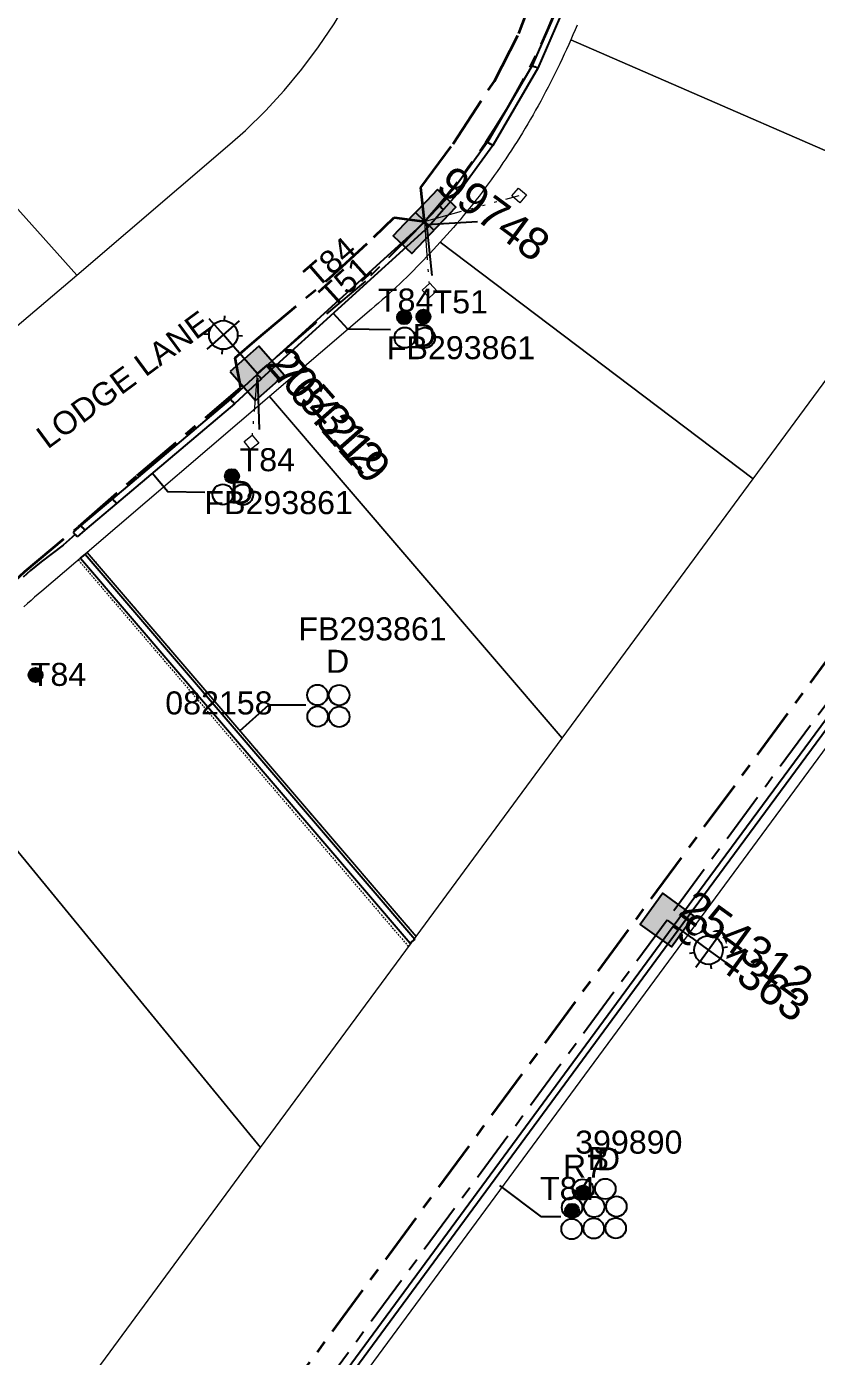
# Model space of a CAD drawing. Header units: metres. Extents: x 244561 to 254068, y 6159332 to 6162744.
# Drawn here: x 251625.3 to 251687.1, y 6161987.7 to 6162091.6 of the extents above; entities that cross this region are included whole.
import ezdxf
from ezdxf.enums import TextEntityAlignment as Align

# ---------------------------------------------------------------- set-up
doc = ezdxf.new("R2010")
doc.units = ezdxf.units.M
for name, pattern in [('Cable Exist UG', [7, 4, -1, 1, -1]), ('DASHED', [19.05, 12.7, -6.35]), ('HIDDEN2', [0.1875, 0.125, -0.0625]), ('PHANTOMX2', [6.6, 3, -0.75, 0.2, -0.75, 0.2, -0.75, 0.2, -0.75])]:
    doc.linetypes.add(name, pattern=pattern)
doc.layers.get('0').update_dxf_attribs({"color": 6})
for name, color, linetype, lineweight in [('_User_LV_Exist', 5, 'Continuous', 35), ('Cadastre Developer_SP_NEW', 92, 'Continuous', 15), ('Cadastre Land Parcels_SP_EXT', 118, 'Continuous', 15), ('Cadastre Other Property_SP_EXT', 138, 'DASHED', 15), ('Cadastre Roads_SP_EXT', 218, 'Continuous', 15), ('Mains_LV_EXT', 163, 'Continuous', 25), ('Mains_LV_SL_EXT', 135, 'Continuous', 25), ('Services_SP_EXT', 42, 'PHANTOMX2', 20)]:
    doc.layers.add(name, color=color, linetype=linetype, lineweight=lineweight)
for name, color, linetype in [('Duct_SP_EXT', 30, 'Continuous'), ('Equip_SP_SL_EXT', 7, 'Continuous'), ('SupportsUG_SP_LV_EXT', 7, 'Continuous'), ('SupportsUG_SP_LV_SL_EXT', 7, 'Continuous'), ('Trench_SP_EXT', 7, 'Continuous')]:
    doc.layers.add(name, color=color, linetype=linetype)
doc.styles.add('COLUMN_LABEL', font='arial.ttf', dxfattribs={"height": 2})
doc.styles.add('iecARIAL', font='arial.ttf', dxfattribs={"height": 2})
doc.styles.add('POLE_LABEL', font='arial.ttf', dxfattribs={"height": 2})
doc.styles.add('SL_LABEL', font='arial.ttf', dxfattribs={"height": 2})
doc.styles.get("Standard").update_dxf_attribs({"font": 'arial.ttf'})

# ---------------------------------------------------------------- blocks, each defined once
blk = doc.blocks.new('COLUMN_EXT')
blk.add_hatch(color=256).paths.add_polyline_path([(1.5, -1.5), (1.5, 1.5), (-1.5, 1.5), (-1.5, -1.5)])
blk.add_lwpolyline([(1.5, 1.5), (-1.5, 1.5), (-1.5, -1.5), (1.5, -1.5)], close=True)
at = {"flags": 9}
for tag, p in [('NOTES', (-1.81, 2)), ('STREETNAME', (-1.81, 1.6)), ('LOCATION', (-1.81, 1.4)), ('SUBURB', (-1.81, 1.8)), ('LEGEND', (-1.81, 1.2)), ('USAGE', (-1.81, 1)), ('COLUMN_TYPE', (-1.81, 0.4)), ('OWNED_BY', (-1.81, 0.6)), ('STATE', (-1.81, 0.8))]:
    blk.add_attdef(tag, text='', height=0.2, rotation=180, dxfattribs=at).set_placement(p, align=Align.MIDDLE_LEFT)
at = {"flags": 1}
blk.add_attdef('Z', (-1.81, 2.35), '', height=0.2, rotation=180, dxfattribs=at)
at = {"flags": 9}
for tag, style, p in [('STRUCTURE_PLANT_NUMBER', 'POLE_LABEL', (-1.81, -0.03)), ('STREET_CODE', 'COLUMN_LABEL', (-1.81, 0.2))]:
    blk.add_attdef(tag, text='', height=0.2, rotation=180, dxfattribs=dict(at, style=style)).set_placement(p, align=Align.MIDDLE_LEFT)
at = {"style": 'COLUMN_LABEL', "width": 0.9, "flags": 8}
blk.add_attdef('ASSET_NUM', text='', height=2, rotation=270, dxfattribs=at).set_placement((2, -4), align=Align.MIDDLE_LEFT)
blk = doc.blocks.new('PILLAR_EXT')
blk.add_hatch(color=256).paths.add_polyline_path([(-2.5, 1), (-2.5, -1), (2.5, -1), (2.5, 1)])
for p, q in [((-2.5, 0), (2.5, 0)), ((0, 1), (0, -1))]:
    blk.add_line(p, q)
at = {"ltscale": 10}
blk.add_line((2.5, 0), (-2.5, 0), dxfattribs=at)
blk.add_lwpolyline([(-2.5, -1), (-1.25, -1), (1.25, -1), (2.5, -1), (2.5, 1), (-2.5, 1)], close=True)
at = {"width": 0.9, "flags": 8}
blk.add_attdef('ASSET_NUM', text='', height=2, rotation=90, dxfattribs=at).set_placement((-2, 4), align=Align.MIDDLE_LEFT)
for tag, p, flags in [('OWNED_BY', (0, -0.2), 9), ('STATE', (0, -0.4), 9), ('SUPPORT_TYPE', (0, -0.6), 9), ('USAGE', (0, -0.8), 9), ('LEGEND', (0, -1), 9), ('LOCATION', (0, -1.2), 9), ('STREETNAME', (0, -1.8), 9), ('SUBURB', (0, -2), 1), ('NOTES', (0, -1.4), 9), ('PARENT', (0, -1.6), 9)]:
    blk.add_attdef(tag, p, '', height=0.2, dxfattribs=dict(flags=flags))
blk = doc.blocks.new('DUCT_EXT')
blk.add_circle((0, 0.8), 0.8)
at = {"flags": 1}
blk.add_attdef('Z', (0, 0), '', height=0.2, dxfattribs=at)
at = {"flags": 9}
for tag, p in [('DUCT_CODE', (0, 0)), ('XSECT_TYPE', (0, -0.2)), ('STATE', (0, -0.6)), ('FB_REFERENCE', (0, -0.4)), ('NOTES', (0, -0.8))]:
    blk.add_attdef(tag, text='', height=0.2, dxfattribs=at).set_placement(p, align=Align.MIDDLE_LEFT)
blk = doc.blocks.new('SL_LANTERN_EXT')
at = {"flags": 9}
for tag, p in [('LRATECODE', (-7.4, 0)), ('LOUTREACHVOCAB', (-7.2, 0)), ('LOUTREACH', (-7, 0)), ('LANTNUMBER', (-6.6, 0)), ('LNEW', (-6.4, 0)), ('LMASTVOCAB', (-6.2, 0)), ('LMAST', (-6, 0)), ('LLAMPVOCAB', (-5.8, 0)), ('LLAMP', (-5.6, 0)), ('LEXIST', (-5.4, 0)), ('LCHARGE3PERCENT', (-5.2, 0)), ('LCHARGE3', (-5, 0)), ('LCHARGE2PERCENT', (-4.8, 0)), ('LCHARGE2', (-4.6, 0)), ('LCHARGE1PERCENT', (-4.4, 0)), ('LCHARGE1', (-4.2, 0)), ('LCATEGORY', (-4, 0)), ('LBRACKETVOCAB', (-3.8, 0)), ('LBRACKET', (-3.6, 0)), ('LKINGHEIGHT', (-3.4, 0)), ('CREPLACE', (-3.2, 0)), ('CREMOVE', (-3, 0)), ('CNUMBER', (-2.8, 0)), ('CNEW', (-2.6, 0)), ('CEXIST', (-2.4, 0)), ('USAGE', (-2.2, 0)), ('STATE', (-2, 0)), ('OWNED_BY', (-1.8, 0)), ('ORIENTATION', (-1.6, 0)), ('OPERATING_VOLTAGE', (-1.4, 0)), ('NO_PHASES', (-1.2, 0)), ('LANTERN_TYPE', (-1, 0)), ('LANTERN_PURPOSE', (-0.8, 0)), ('CONTROL_TYPE', (-0.6, 0)), ('CONSTRUCTED_VOLTAGE', (-0.4, 0))]:
    blk.add_attdef(tag, text='', height=0.001, rotation=270, dxfattribs=at).set_placement(p, align=Align.MIDDLE_LEFT)
at = {"style": 'SL_LABEL', "flags": 9}
blk.add_attdef('STREET_CODE', text='', height=0.001, rotation=270, dxfattribs=at).set_placement((0, 0), align=Align.MIDDLE_LEFT)
at = {"flags": 1}
blk.add_attdef('Z', (0, 0), '', height=0.001, rotation=270, dxfattribs=at)
at = {"width": 0.9}
blk.add_attdef('LNUMBER', text='', height=1, dxfattribs=at).set_placement((7, -1), align=Align.MIDDLE_LEFT)
at = {"flags": 9}
for tag, p in [('LREMOVE', (0, -7.6)), ('LREPLACE', (0, -7.8)), ('LTYPE', (0, -8)), ('LTYPEVOCAB', (0, -8.2)), ('LEGEND', (0, -8.4)), ('SUBURB', (0, -8.6)), ('STREETNAME', (0, -8.8)), ('LOCATION', (0, -9)), ('NOTES', (0, -9.2)), ('MAINTAINED_BY', (0, -9.86))]:
    blk.add_attdef(tag, text='', height=0.001, dxfattribs=at).set_placement(p, align=Align.MIDDLE_LEFT)
blk.add_attdef('OPERATED_BY', (0, -9.61), '', height=0.001, dxfattribs=at)
blk.add_wipeout([(5.69, 0), (5.06, -1.06), (4, -1.69), (2.94, -1.06), (2.31, 0), (2.94, 1.06), (4, 1.69), (5.06, 1.06)])
for p, q in [((2.94, 1.06), (3.2, 0.8)), ((4, 1.69), (4, 0)), ((5.06, 1.06), (4.8, 0.8)), ((0, 0), (4, 0)), ((2.94, -1.06), (3.2, -0.8)), ((4, 0), (5.69, 0)), ((4, 0), (4, -1.69)), ((5.06, -1.06), (4.8, -0.8))]:
    blk.add_line(p, q)
blk.add_circle((4, 0), 1.12)
blk = doc.blocks.new('CCP_EXT')
at = {"flags": 9}
for tag, p in [('STATE', (0, -1.8)), ('USAGE', (0, -1.2)), ('LEGEND', (0, -1.4)), ('LIFE_SUPPORT', (0, -1.6)), ('NOTES', (0, -2))]:
    blk.add_attdef(tag, text='', height=0.2, dxfattribs=at).set_placement(p, align=Align.MIDDLE_LEFT)
blk.add_wipeout([(0, 0.57), (0.57, 0), (0, -0.57), (-0.57, 0)])
blk.add_lwpolyline([(-0.57, 0), (0, 0.57), (0.57, 0), (0, -0.57), (-0.57, 0)])
at = {"flags": 1}
blk.add_attdef('Z', (0, 0), '', height=0.2, dxfattribs=at)
at = {"flags": 9}
for tag, p in [('CCP_TYPE', (0, 0)), ('CONSTRUCTED_VOLTAGE', (0, -0.2)), ('OPERATING_VOLTAGE', (0, -0.6)), ('ORIENTATION', (0, -0.8)), ('OWNED_BY', (0, -1)), ('NO_PHASES', (0, -0.4))]:
    blk.add_attdef(tag, text='', height=0.2, dxfattribs=at).set_placement(p, align=Align.MIDDLE_LEFT)
blk = doc.blocks.new('CABLE_LARGE_EXT')
h = blk.add_hatch(color=256)
edge = h.paths.add_edge_path()
edge.add_arc((0, 0.55), 0.55, 0, 360)
blk.add_circle((0, 0.55), 0.55)
at = {"flags": 1}
blk.add_attdef('Z', (0, 0), '', height=0.2, dxfattribs=at)
at = {"flags": 9}
for tag, p in [('COND_CODE', (0, 0)), ('STATE', (0, -0.4)), ('XSECT_SIZE', (0, -0.6)), ('FB_REFERENCE', (0, -0.2)), ('NOTES', (0, -0.8))]:
    blk.add_attdef(tag, text='', height=0.2, dxfattribs=at).set_placement(p, align=Align.MIDDLE_LEFT)

msp = doc.modelspace()

# ---------------------------------------------------------------- linework, layer by layer
at = {"layer": 'Cadastre Developer_SP_NEW', "linetype": 'Continuous'}
msp.add_lwpolyline([(251641.2264, 6162082.4477), (251642.4392, 6162083.5262), (251643.9944, 6162085.0448), (251645.4679, 6162086.6399), (251646.8562, 6162088.3123), (251648.1555, 6162090.0548), (251649.3609, 6162091.8626), (251650.4701, 6162093.7315), (251651.4808, 6162095.6554), (251652.3898, 6162097.6283), (251653.1923, 6162099.6481), (251653.8902, 6162101.7079), (251654.4778, 6162103.7986), (251654.9553, 6162105.9181), (251655.3219, 6162108.0605), (251657.4847, 6162123.0656), (251654.0973, 6162127.5939), (251610.0309, 6162133.931), (251605.0391, 6162099.2924), (251629.2583, 6162072.2081), (251641.2264, 6162082.4477)], close=True, dxfattribs=at)
for points in [[(251615.4005, 6162060.4378), (251629.2583, 6162072.2081), (251605.0391, 6162099.2924)], [(251668.367, 6162091.7631), (251668.2063, 6162091.3786), (251668.0423, 6162090.995), (251667.8766, 6162090.6145), (251697.8243, 6162077.57)], [(251617.6577, 6162035.6323), (251643.6152, 6162003.9872), (251655.7828, 6162020.5044), (251655.7828, 6162020.5044), (251630.0671, 6162050.527), (251626.5118, 6162047.4847), (251626.2286, 6162047.2523), (251625.9489, 6162047.0148), (251625.67, 6162046.7745), (251625.3945, 6162046.5292), (251625.1216, 6162046.2791)], [(251630.472, 6161986.146), (251643.6152, 6162003.9872), (251643.6152, 6162003.9872), (251617.6577, 6162035.6323)]]:
    msp.add_lwpolyline(points, dxfattribs=at)
at = {"layer": 'Cadastre Land Parcels_SP_EXT', "linetype": 'Continuous'}
for points in [[(251641.2264, 6162082.4477), (251642.4392, 6162083.5262), (251643.9944, 6162085.0448), (251645.4679, 6162086.6399), (251646.8562, 6162088.3123), (251648.1555, 6162090.0548), (251649.3609, 6162091.8626), (251650.4701, 6162093.7315), (251651.4808, 6162095.6554), (251652.3898, 6162097.6283), (251653.1923, 6162099.6481), (251653.8902, 6162101.7079), (251654.4778, 6162103.7986), (251654.9553, 6162105.9181), (251655.3219, 6162108.0605), (251657.4847, 6162123.0656), (251654.0973, 6162127.5939), (251610.0309, 6162133.931), (251605.0391, 6162099.2924), (251629.2583, 6162072.2081), (251641.2264, 6162082.4477)], [(251770.5469, 6161962.1909), (251807.1937, 6162110.6329), (251749.5374, 6162118.9329), (251746.094, 6162114.3611), (251649.5335, 6161983.2975), (251679.8184, 6161961.4405), (251747.8861, 6161953.3256), (251770.5469, 6161962.1909)], [(251682.1324, 6162056.272), (251657.661, 6162074.7727), (251657.4062, 6162074.4912), (251657.149, 6162074.2115), (251656.8908, 6162073.935), (251656.6302, 6162073.6603), (251656.3694, 6162073.3865), (251656.107, 6162073.1148), (251655.8428, 6162072.8459), (251655.5771, 6162072.5791), (251655.3104, 6162072.3132), (251655.0419, 6162072.0501), (251654.7718, 6162071.7902), (251654.5008, 6162071.5321), (251654.2281, 6162071.2749), (251653.9538, 6162071.0208), (251653.6793, 6162070.7686), (251653.4023, 6162070.5173), (251653.1245, 6162070.269), (251652.8458, 6162070.0227), (251652.5645, 6162069.7793), (251652.2832, 6162069.5379), (251644.3093, 6162062.7136), (251667.1944, 6162035.9952), (251682.1324, 6162056.272)], [(251667.1944, 6162035.9952), (251644.3093, 6162062.7136), (251630.0671, 6162050.527), (251655.7828, 6162020.5044), (251667.1944, 6162035.9952)]]:
    msp.add_lwpolyline(points, close=True, dxfattribs=at)
for points in [[(251615.4005, 6162060.4378), (251629.2583, 6162072.2081), (251605.0391, 6162099.2924)], [(251668.367, 6162091.7631), (251668.2063, 6162091.3786), (251668.0423, 6162090.995), (251667.8766, 6162090.6145), (251697.8243, 6162077.57)], [(251697.8243, 6162077.57), (251667.8766, 6162090.6145), (251667.7091, 6162090.2358), (251667.5392, 6162089.857), (251667.3667, 6162089.4812), (251667.1926, 6162089.1073), (251667.016, 6162088.7343), (251666.8369, 6162088.3623), (251666.656, 6162087.9933), (251666.4718, 6162087.625), (251666.286, 6162087.2588), (251666.0984, 6162086.8936), (251665.9076, 6162086.5311), (251665.715, 6162086.1707), (251665.5199, 6162085.8102), (251665.3239, 6162085.4536), (251665.1246, 6162085.098), (251664.9228, 6162084.7433), (251664.7193, 6162084.3915), (251664.5141, 6162084.0416), (251664.3056, 6162083.6918), (251664.0961, 6162083.3458), (251663.8834, 6162083.0017), (251663.6697, 6162082.6586), (251663.4528, 6162082.3184), (251663.235, 6162081.9792), (251663.0137, 6162081.6428), (251662.7916, 6162081.3085), (251662.5671, 6162080.975), (251662.34, 6162080.6445), (251662.1112, 6162080.3149), (251661.8806, 6162079.9893), (251661.6476, 6162079.6646), (251661.4128, 6162079.3428), (251661.1765, 6162079.022), (251660.9374, 6162078.7041), (251660.6968, 6162078.3881), (251660.4544, 6162078.0741), (251660.2096, 6162077.763), (251659.9629, 6162077.4538), (251659.7146, 6162077.1466), (251659.4646, 6162076.8424), (251659.2129, 6162076.539), (251658.9587, 6162076.2386), (251658.7019, 6162075.9411), (251658.445, 6162075.6456), (251658.1857, 6162075.352), (251657.9246, 6162075.0614), (251657.661, 6162074.7727), (251682.1324, 6162056.272), (251697.8243, 6162077.57)], [(251617.6577, 6162035.6323), (251643.6152, 6162003.9872), (251655.7828, 6162020.5044), (251655.7828, 6162020.5044), (251630.0671, 6162050.527), (251626.5118, 6162047.4847), (251626.2286, 6162047.2523), (251625.9489, 6162047.0148), (251625.67, 6162046.7745), (251625.3945, 6162046.5292), (251625.1216, 6162046.2791)], [(251630.472, 6161986.146), (251643.6152, 6162003.9872), (251643.6152, 6162003.9872), (251617.6577, 6162035.6323)]]:
    msp.add_lwpolyline(points, dxfattribs=at)
at = {"layer": 'Cadastre Other Property_SP_EXT', "linetype": 'HIDDEN2'}
msp.add_lwpolyline([(251629.3722, 6162049.9309), (251655.189, 6162019.7001), (251655.7829, 6162020.5044), (251630.0672, 6162050.527), (251629.3722, 6162049.9309)], close=True, dxfattribs=at)
at = {"layer": 'Duct_SP_EXT'}
for p, q in [((251666.8731, 6162093.245), (251664.856, 6162088.5932)), ((251667.3259, 6162093.0827), (251665.2851, 6162088.3761)), ((251664.856, 6162088.5932), (251661.3715, 6162082.6133)), ((251665.2851, 6162088.3761), (251661.7742, 6162082.3511)), ((251664.856, 6162088.5932), (251665.0705, 6162088.4847)), ((251665.2851, 6162088.3761), (251665.0705, 6162088.4847)), ((251661.3715, 6162082.6133), (251658.7794, 6162079.0327)), ((251661.3715, 6162082.6133), (251661.5729, 6162082.4822)), ((251661.7742, 6162082.3511), (251661.5729, 6162082.4822)), ((251661.7742, 6162082.3511), (251659.154, 6162078.7315)), ((251658.7794, 6162079.0327), (251657.5548, 6162077.6575)), ((251659.154, 6162078.7315), (251657.9161, 6162077.3415)), ((251658.7794, 6162079.0327), (251658.9667, 6162078.8821)), ((251659.154, 6162078.7315), (251658.9667, 6162078.8821)), ((251657.5548, 6162077.6575), (251656.4121, 6162076.326)), ((251657.9161, 6162077.3415), (251656.7763, 6162076.0134)), ((251657.5548, 6162077.6575), (251657.7354, 6162077.4995)), ((251657.9161, 6162077.3415), (251657.7354, 6162077.4995)), ((251656.4121, 6162076.326), (251656.5942, 6162076.1697)), ((251656.4327, 6162076.3473), (251656.5942, 6162076.1697)), ((251656.7763, 6162076.0134), (251656.5942, 6162076.1697)), ((251656.7557, 6162075.9922), (251656.5942, 6162076.1697)), ((251632.0317, 6162054.722), (251629.5564, 6162052.6204)), ((251632.3418, 6162054.3556), (251629.8692, 6162052.2563)), ((251632.0317, 6162054.722), (251632.1867, 6162054.5388)), ((251632.3418, 6162054.3556), (251632.1867, 6162054.5388)), ((251629.5564, 6162052.6204), (251628.9614, 6162052.1028)), ((251629.5564, 6162052.6204), (251629.7128, 6162052.4383)), ((251629.8692, 6162052.2563), (251629.7128, 6162052.4383)), ((251628.9614, 6162052.1028), (251629.1189, 6162051.9217)), ((251629.2764, 6162051.7406), (251629.1189, 6162051.9217)), ((251629.8692, 6162052.2563), (251629.2764, 6162051.7406)), ((251629.5376, 6162050.0738), (251629.7199, 6162050.23)), ((251629.9022, 6162050.3861), (251629.7199, 6162050.23)), ((251629.9022, 6162050.3861), (251655.6885, 6162020.2849)), ((251629.5376, 6162050.0738), (251655.324, 6162019.9726)), ((251655.324, 6162019.9726), (251655.5062, 6162020.1288)), ((251655.6885, 6162020.2849), (251655.5062, 6162020.1288))]:
    msp.add_line(p, q, dxfattribs=at)
for points in [[(251653.7835, 6162067.9324), (251650.4445, 6162067.9872), (251649.3054, 6162069.227)], [(251639.2626, 6162055.2231), (251636.3701, 6162055.266), (251635.1462, 6162056.7226)], [(251647.1611, 6162038.5894), (251644.229, 6162038.5945), (251641.9782, 6162036.5385)], [(251667.103, 6161998.5798), (251665.5849, 6161998.5798), (251662.3235, 6162001.0227)]]:
    msp.add_lwpolyline(points, dxfattribs=at)
at = {"layer": 'Trench_SP_EXT', "linetype": 'Cable Exist UG'}
msp.add_lwpolyline([(251656.5942, 6162076.1697), (251661.2055, 6162076.4241)], dxfattribs=at)
msp.add_lwpolyline([(251629.1189, 6162051.9217), (251628.1905, 6162051.0857), (251628.1905, 6162051.0857, 0.12163294), (251616.9935, 6162038.1974), (251616.9935, 6162038.1974), (251616.3028, 6162036.9035)], format="xyb", dxfattribs=at)

# ---------------------------------------------------------------- block references
at = {"layer": 'Duct_SP_EXT'}
for name, p in [('CABLE_LARGE_EXT', (251654.84, 6162068.3623)), ('CABLE_LARGE_EXT', (251656.3547, 6162068.4096)), ('DUCT_EXT', (251654.8915, 6162066.519)), ('DUCT_EXT', (251656.4535, 6162066.5092)), ('DUCT_EXT', (251640.6718, 6162054.2566)), ('DUCT_EXT', (251642.2331, 6162054.2434)), ('CABLE_LARGE_EXT', (251626.0282, 6162040.3913)), ('DUCT_EXT', (251648.0638, 6162038.5767)), ('DUCT_EXT', (251649.7625, 6162038.567)), ('DUCT_EXT', (251648.0802, 6162036.8965)), ('DUCT_EXT', (251649.7689, 6162036.8731)), ('DUCT_EXT', (251668.8214, 6161999.9257)), ('DUCT_EXT', (251670.5711, 6161999.9591)), ('CABLE_LARGE_EXT', (251668.8214, 6161999.9257)), ('DUCT_EXT', (251667.9714, 6161998.503)), ('CABLE_LARGE_EXT', (251667.9714, 6161998.503)), ('DUCT_EXT', (251669.7018, 6161998.5522)), ('DUCT_EXT', (251671.4384, 6161998.5845)), ('DUCT_EXT', (251667.9396, 6161996.8278)), ('DUCT_EXT', (251669.6631, 6161996.8761)), ('DUCT_EXT', (251671.386, 6161996.8955))]:
    msp.add_blockref(name, p, dxfattribs=at)
at = {"layer": 'SupportsUG_SP_LV_EXT'}
ref = msp.add_blockref('PILLAR_EXT', (251656.4422, 6162076.4041), dxfattribs=dict(at, rotation=226.2315136548146))
ref.add_attrib('ASSET_NUM', '99748', dxfattribs={"layer": '0', "height": 2.5, "rotation": 323.615648, "style": 'iecARIAL'}).set_placement((251657.9422, 6162079.9041), align=Align.MIDDLE_LEFT)
at = {"layer": 'SupportsUG_SP_LV_SL_EXT'}
ref = msp.add_blockref('COLUMN_EXT', (251643.3515, 6162064.5265), dxfattribs=dict(at, rotation=131.3783534808861))
ref.add_attrib('ASSET_NUM', '764219', dxfattribs={"layer": '0', "height": 2.5, "rotation": 311.378353, "style": 'COLUMN_LABEL'}).set_placement((251645.3515, 6162065.2765), align=Align.MIDDLE_LEFT)
ref = msp.add_blockref('COLUMN_EXT', (251675.4015, 6162021.7805), dxfattribs=dict(at, rotation=324.1056737660648))
ref.add_attrib('ASSET_NUM', '904363', dxfattribs={"layer": '0', "height": 2.5, "rotation": 324.105674, "style": 'COLUMN_LABEL'}).set_placement((251677.4015, 6162022.5305), align=Align.TOP_LEFT)

# ---------------------------------------------------------------- texts
at = {"layer": 'Cadastre Other Property_SP_EXT'}
msp.add_text('082158', height=1.8, dxfattribs=at).set_placement((251636.1644, 6162037.8596))
at = {"layer": 'Duct_SP_EXT'}
for s, p in [('D', (251655.5006, 6162066.591)), ('FB293861', (251653.4921, 6162065.6346)), ('D', (251641.243, 6162054.3291)), ('FB293861', (251639.2314, 6162053.5208)), ('FB293861', (251646.5658, 6162043.6504)), ('T84', (251625.6516, 6162040.0911)), ('D', (251648.7353, 6162041.1131)), ('399890', (251668.2125, 6162003.5176)), ('R7', (251667.2607, 6162001.6345)), ('B', (251669.1977, 6162002.2314)), ('D', (251669.9092, 6162002.2177)), ('T84', (251665.4625, 6161999.9004))]:
    msp.add_text(s, height=1.8, dxfattribs=at).set_placement(p)
at = {"layer": 'Mains_LV_EXT'}
msp.add_text('T84', height=1.8, rotation=41.035345, dxfattribs=at).set_placement((251648.013, 6162071.1298))

# ---------------------------------------------------------------- next in the draw order: block references
at = {"layer": 'Equip_SP_SL_EXT'}
ref = msp.add_blockref('SL_LANTERN_EXT', (251643.3515, 6162064.5264), dxfattribs=dict(at, rotation=131.3783534808861))
ref.add_attrib('ASSET_NUM', '205312', dxfattribs={"layer": '0', "height": 2.5, "rotation": 311.378353, "style": 'iecARIAL'}).set_placement((251644.8515, 6162066.0264), align=Align.MIDDLE_LEFT)
ref = msp.add_blockref('SL_LANTERN_EXT', (251675.4015, 6162021.7806), dxfattribs=dict(at, rotation=324.1056737660648))
ref.add_attrib('ASSET_NUM', '254312', dxfattribs={"layer": '0', "height": 2.5, "rotation": 324.105674, "style": 'iecARIAL'}).set_placement((251676.9015, 6162023.2806), align=Align.MIDDLE_LEFT)
at = {"layer": 'Services_SP_EXT'}
for p, rotation in [((251663.834, 6162078.4388), 184.2315134544667), ((251656.8229, 6162071.0034), 88.23151342140532)]:
    msp.add_blockref('CCP_EXT', p, dxfattribs=dict(at, rotation=rotation))

# ---------------------------------------------------------------- next in the draw order: linework, layer by layer
at = {"layer": '_User_LV_Exist', "linetype": 'Cable Exist UG'}
msp.add_lwpolyline([(251656.4422, 6162076.4041), (251656.1462, 6162079.0494), (251658.6751, 6162082.4823), (251661.8961, 6162087.3732), (251663.8119, 6162091.0968), (251665.8928, 6162096.638), (251666.9381, 6162099.9908), (251667.9873, 6162104.9549), (251668.3048, 6162107.1009), (251669.3488, 6162114.2995), (251670.5515, 6162122.824), (251677.8196, 6162128.2634), (251680.3631, 6162127.8446), (251681.3837, 6162125.6894), (251705.4119, 6162122.2472), (251705.1263, 6162119.5078), (251705.5213, 6162117.1245)], dxfattribs=at)
at = {"layer": 'Cadastre Developer_SP_NEW', "linetype": 'Continuous'}
for points in [[(251770.5469, 6161962.1909), (251807.1937, 6162110.6329), (251749.5374, 6162118.9329), (251746.094, 6162114.3611), (251649.5335, 6161983.2975), (251679.8184, 6161961.4405), (251747.8861, 6161953.3256), (251770.5469, 6161962.1909)], [(251682.1324, 6162056.272), (251657.661, 6162074.7727), (251657.4062, 6162074.4912), (251657.149, 6162074.2115), (251656.8908, 6162073.935), (251656.6302, 6162073.6603), (251656.3694, 6162073.3865), (251656.107, 6162073.1148), (251655.8428, 6162072.8459), (251655.5771, 6162072.5791), (251655.3104, 6162072.3132), (251655.0419, 6162072.0501), (251654.7718, 6162071.7902), (251654.5008, 6162071.5321), (251654.2281, 6162071.2749), (251653.9538, 6162071.0208), (251653.6793, 6162070.7686), (251653.4023, 6162070.5173), (251653.1245, 6162070.269), (251652.8458, 6162070.0227), (251652.5645, 6162069.7793), (251652.2832, 6162069.5379), (251644.3093, 6162062.7136), (251667.1944, 6162035.9952), (251682.1324, 6162056.272)]]:
    msp.add_lwpolyline(points, close=True, dxfattribs=at)
msp.add_lwpolyline([(251697.8243, 6162077.57), (251667.8766, 6162090.6145), (251667.7091, 6162090.2358), (251667.5392, 6162089.857), (251667.3667, 6162089.4812), (251667.1926, 6162089.1073), (251667.016, 6162088.7343), (251666.8369, 6162088.3623), (251666.656, 6162087.9933), (251666.4718, 6162087.625), (251666.286, 6162087.2588), (251666.0984, 6162086.8936), (251665.9076, 6162086.5311), (251665.715, 6162086.1707), (251665.5199, 6162085.8102), (251665.3239, 6162085.4536), (251665.1246, 6162085.098), (251664.9228, 6162084.7433), (251664.7193, 6162084.3915), (251664.5141, 6162084.0416), (251664.3056, 6162083.6918), (251664.0961, 6162083.3458), (251663.8834, 6162083.0017), (251663.6697, 6162082.6586), (251663.4528, 6162082.3184), (251663.235, 6162081.9792), (251663.0137, 6162081.6428), (251662.7916, 6162081.3085), (251662.5671, 6162080.975), (251662.34, 6162080.6445), (251662.1112, 6162080.3149), (251661.8806, 6162079.9893), (251661.6476, 6162079.6646), (251661.4128, 6162079.3428), (251661.1765, 6162079.022), (251660.9374, 6162078.7041), (251660.6968, 6162078.3881), (251660.4544, 6162078.0741), (251660.2096, 6162077.763), (251659.9629, 6162077.4538), (251659.7146, 6162077.1466), (251659.4646, 6162076.8424), (251659.2129, 6162076.539), (251658.9587, 6162076.2386), (251658.7019, 6162075.9411), (251658.445, 6162075.6456), (251658.1857, 6162075.352), (251657.9246, 6162075.0614), (251657.661, 6162074.7727), (251682.1324, 6162056.272), (251697.8243, 6162077.57)], dxfattribs=at)
at = {"layer": 'Duct_SP_EXT'}
for p, q in [((251656.4327, 6162076.3473), (251643.3533, 6162064.4489)), ((251656.7557, 6162075.9922), (251643.6763, 6162064.0938)), ((251643.3515, 6162064.4472), (251641.2724, 6162062.5162)), ((251643.6782, 6162064.0955), (251641.5906, 6162062.1567)), ((251643.3515, 6162064.4472), (251643.5148, 6162064.2713)), ((251643.3533, 6162064.4489), (251643.5148, 6162064.2713)), ((251643.6763, 6162064.0938), (251643.5148, 6162064.2713)), ((251643.6782, 6162064.0955), (251643.5148, 6162064.2713)), ((251641.2724, 6162062.5162), (251632.0317, 6162054.722)), ((251641.5906, 6162062.1567), (251632.3418, 6162054.3556)), ((251641.2724, 6162062.5162), (251641.4315, 6162062.3365)), ((251641.5906, 6162062.1567), (251641.4315, 6162062.3365)), ((251699.9338, 6162053.8835), (251675.889, 6162021.2885)), ((251700.3258, 6162053.6063), (251676.2753, 6162021.0036)), ((251675.8889, 6162021.2884), (251649.1485, 6161984.9811)), ((251675.8889, 6162021.2884), (251676.0822, 6162021.146)), ((251675.889, 6162021.2885), (251676.0822, 6162021.146)), ((251676.2754, 6162021.0037), (251676.0822, 6162021.146)), ((251676.2753, 6162021.0036), (251676.0822, 6162021.146)), ((251676.2754, 6162021.0037), (251649.535, 6161984.6964))]:
    msp.add_line(p, q, dxfattribs=at)
at = {"layer": 'Mains_LV_EXT', "linetype": 'Cable Exist UG'}
msp.add_lwpolyline([(251656.4422, 6162076.4041), (251656.1462, 6162079.0494), (251658.6751, 6162082.4823), (251661.8961, 6162087.3732), (251663.8119, 6162091.0968), (251665.8928, 6162096.638), (251666.9381, 6162099.9908), (251667.9873, 6162104.9549), (251668.3048, 6162107.1009), (251669.3488, 6162114.2995), (251670.5515, 6162122.824), (251677.8196, 6162128.2634), (251680.3631, 6162127.8446), (251681.3837, 6162125.6894), (251705.4119, 6162122.2472), (251705.1263, 6162119.5078), (251705.5213, 6162117.1245)], dxfattribs=at)
at = {"layer": 'Mains_LV_SL_EXT', "linetype": 'Cable Exist UG'}
msp.add_lwpolyline([(251670.3566, 6162107.2244), (251669.8843, 6162104.4667), (251669.8843, 6162104.4667, -0.10124522), (251662.207, 6162084.1201), (251662.207, 6162084.1201, -0.03947231), (251656.4422, 6162076.4041)], format="xyb", dxfattribs=at)
for points in [[(251656.4422, 6162076.4041), (251651.8321, 6162071.7472), (251647.9216, 6162068.4634), (251643.3515, 6162064.5264)], [(251703.2236, 6162059.5441), (251675.4015, 6162021.7805)], [(251675.4015, 6162021.7805), (251648.6526, 6161985.4738)]]:
    msp.add_lwpolyline(points, dxfattribs=at)
at = {"layer": 'Services_SP_EXT'}
for points in [[(251656.4422, 6162076.4041), (251663.834, 6162078.4388)], [(251656.4422, 6162076.4041), (251656.8229, 6162071.0033)]]:
    msp.add_lwpolyline(points, dxfattribs=at)
at = {"layer": 'Trench_SP_EXT', "linetype": 'Cable Exist UG'}
msp.add_lwpolyline([(251656.5942, 6162076.1697), (251657.0399, 6162071.8123)], dxfattribs=at)

# ---------------------------------------------------------------- next in the draw order: block references
at = {"layer": 'Duct_SP_EXT'}
msp.add_blockref('CABLE_LARGE_EXT', (251641.3821, 6162055.9457), dxfattribs=at)
at = {"layer": 'Services_SP_EXT', "rotation": 83.37835311431014}
msp.add_blockref('CCP_EXT', (251642.9065, 6162059.1331), dxfattribs=at)

# ---------------------------------------------------------------- next in the draw order: texts
at = {"layer": 'Cadastre Roads_SP_EXT'}
msp.add_text('LODGE LANE', height=1.8, rotation=36.412743, dxfattribs=at).set_placement((251626.9657, 6162058.5538))
at = {"layer": 'Duct_SP_EXT'}
for s, p in [('T84', (251652.7931, 6162069.3578)), ('T51', (251657.066, 6162069.2189))]:
    msp.add_text(s, height=1.8, dxfattribs=at).set_placement(p)
at = {"layer": 'Mains_LV_SL_EXT'}
msp.add_text('T51', height=1.8, rotation=42.137595, dxfattribs=at).set_placement((251649.234, 6162069.5655))

# ---------------------------------------------------------------- next in the draw order: linework, layer by layer
at = {"layer": '_User_LV_Exist', "linetype": 'Cable Exist UG'}
for points in [[(251710.118, 6162121.5613), (251710.959, 6162120.3959), (251714.3484, 6162119.9402), (251714.9069, 6162120.8725), (251714.9069, 6162120.8725), (251741.8344, 6162116.9944), (251742.9414, 6162116.821), (251742.9414, 6162116.821), (251646.3132, 6161985.6701), (251647.0755, 6161983.2322), (251647.0755, 6161983.2322), (251642.8699, 6161977.0089), (251638.8802, 6161970.4062), (251637.1805, 6161964.4604), (251636.5443, 6161959.2988), (251636.9709, 6161953.2675), (251639.3535, 6161945.6273), (251642.3266, 6161940.6738), (251646.7112, 6161935.4111)], [(251616.1753, 6162037.2051), (251617.546, 6162039.8659), (251619.0858, 6162042.286), (251620.0975, 6162043.7091), (251622.4813, 6162046.5076), (251625.1775, 6162049.0344), (251629.398, 6162052.5589), (251633.9649, 6162056.5299), (251642.0758, 6162063.4174), (251641.6267, 6162065.7288), (251643.3377, 6162067.2109), (251649.0122, 6162071.9673), (251652.4786, 6162075.1809), (251654.0521, 6162076.714), (251656.4422, 6162076.4041)]]:
    msp.add_lwpolyline(points, dxfattribs=at)
at = {"layer": 'Cadastre Developer_SP_NEW', "linetype": 'Continuous'}
msp.add_lwpolyline([(251667.1944, 6162035.9952), (251644.3093, 6162062.7136), (251630.0671, 6162050.527), (251655.7828, 6162020.5044), (251667.1944, 6162035.9952)], close=True, dxfattribs=at)
at = {"layer": 'Mains_LV_EXT', "linetype": 'Cable Exist UG'}
for points in [[(251710.118, 6162121.5613), (251710.959, 6162120.3959), (251714.3484, 6162119.9402), (251714.9069, 6162120.8725), (251714.9069, 6162120.8725), (251741.8344, 6162116.9944), (251742.9414, 6162116.821), (251742.9414, 6162116.821), (251646.3132, 6161985.6701), (251647.0755, 6161983.2322), (251647.0755, 6161983.2322), (251642.8699, 6161977.0089), (251638.8802, 6161970.4062), (251637.1805, 6161964.4604), (251636.5443, 6161959.2988), (251636.9709, 6161953.2675), (251639.3535, 6161945.6273), (251642.3266, 6161940.6738), (251646.7112, 6161935.4111)], [(251616.1753, 6162037.2051), (251617.546, 6162039.8659), (251619.0858, 6162042.286), (251620.0975, 6162043.7091), (251622.4813, 6162046.5076), (251625.1775, 6162049.0344), (251629.398, 6162052.5589), (251633.9649, 6162056.5299), (251642.0758, 6162063.4174), (251641.6267, 6162065.7288), (251643.3377, 6162067.2109), (251649.0122, 6162071.9673), (251652.4786, 6162075.1809), (251654.0521, 6162076.714), (251656.4422, 6162076.4041)]]:
    msp.add_lwpolyline(points, dxfattribs=at)
at = {"layer": 'Services_SP_EXT'}
msp.add_lwpolyline([(251643.3515, 6162064.5265), (251642.9064, 6162059.133)], dxfattribs=at)
at = {"layer": 'Trench_SP_EXT', "linetype": 'Cable Exist UG'}
msp.add_lwpolyline([(251643.3696, 6162064.1471), (251643.5213, 6162059.6797)], dxfattribs=at)

# ---------------------------------------------------------------- next in the draw order: texts
at = {"layer": 'Duct_SP_EXT'}
msp.add_text('T84', height=1.8, dxfattribs=at).set_placement((251641.9777, 6162056.8755))

doc.saveas('drawing.dxf')
